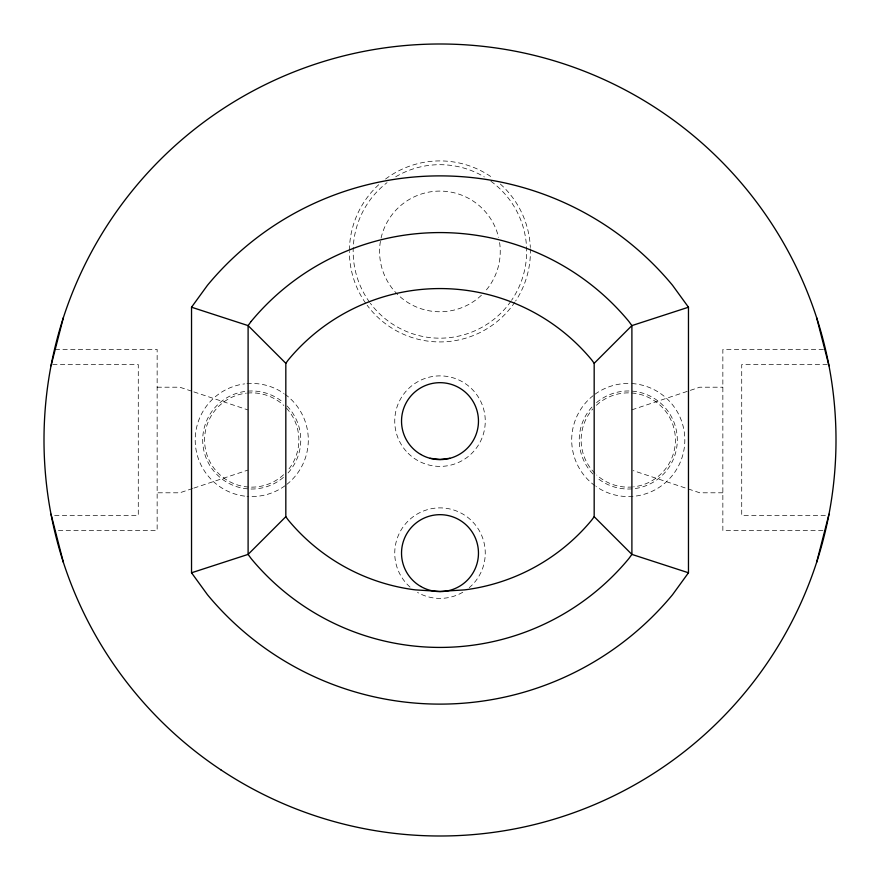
<?xml version="1.0" encoding="UTF-8"?>
<svg xmlns="http://www.w3.org/2000/svg" width="880" height="880" viewBox="0 0 880 880"><rect width="100%" height="100%" fill="white"/><g stroke="black" fill="none" stroke-linecap="round" stroke-linejoin="round"><path stroke-width="0.66" stroke-dasharray="4.4 3.3" d="M192.577 488.532L179.773 492.8L157.146 492.8M193.864 488.103L247.654 470.173M631.895 409.827L699.776 387.2L722.854 387.2M55.198 349.481L157.146 349.481L157.146 530.519L56.562 530.519M823.438 349.481L722.854 349.481L722.854 530.519L824.802 530.519M52.69 364.573L138.281 364.573L138.281 515.427L52.69 515.427M827.31 364.573L741.719 364.573L741.719 515.427L827.31 515.427M157.146 387.2L179.773 387.2L192.577 391.468M722.854 492.8L699.776 492.8L633.171 470.602M193.864 391.897L247.654 409.827M596.398 405.273A47.146 47.146 0 0 1 671.154 420.42A47.146 47.146 0 0 1 633.644 486.838M632.368 486.97A47.146 47.146 0 0 1 596.739 475.046M594.88 473.275A47.146 47.146 0 0 1 592.801 408.947M530.387 248.809A90.519 90.519 0 0 1 515.658 300.96M514.932 302.06A90.519 90.519 0 0 1 367.147 305.261M365.618 303.149A90.519 90.519 0 0 1 349.393 251.438M349.404 250.129A90.519 90.519 0 0 1 379.456 184.052M385.55 179.047A90.519 90.519 0 0 1 493.218 178.277M500.346 184.052A90.519 90.519 0 0 1 530.332 247.489M490.897 181.247A86.746 86.746 0 0 1 511.577 300.278M510.84 301.356A86.746 86.746 0 0 1 370.337 303.248M369.567 302.192A86.746 86.746 0 0 1 387.035 182.655M395.703 176.792A86.746 86.746 0 0 1 484.341 176.935M286.451 408.122A47.146 47.146 0 0 1 287.067 471.207M283.613 474.727A47.146 47.146 0 0 1 249.711 487.102M248.49 487.036A47.146 47.146 0 0 1 246.345 393.162M247.577 393.041A47.146 47.146 0 0 1 283.844 405.493M499.587 242.517A60.346 60.346 0 0 1 485.078 291.434M481.415 295.229A60.346 60.346 0 0 1 389.565 284.691A60.346 60.346 0 0 1 415.888 196.075A60.346 60.346 0 0 1 498.597 237.391M631.829 383.537A56.573 56.573 0 0 1 635.36 496.122M633.006 496.375A56.573 56.573 0 0 1 595.98 486.453M595.023 485.771A56.573 56.573 0 0 1 593.131 395.659M595.023 394.229A56.573 56.573 0 0 1 630.641 383.482M596.552 402.622A49.027 49.027 0 0 1 663.872 406.285A49.027 49.027 0 0 1 663.872 473.715A49.027 49.027 0 0 1 596.552 477.378M592.955 474.012A49.027 49.027 0 0 1 592.955 405.988M284.977 394.229A56.573 56.573 0 0 1 286.869 484.341M284.977 485.771A56.573 56.573 0 0 1 246.994 496.375M244.64 496.122A56.573 56.573 0 0 1 244.64 383.878M246.994 383.625A56.573 56.573 0 0 1 284.02 393.547M287.045 405.988A49.027 49.027 0 0 1 287.045 474.012M283.448 477.378A49.027 49.027 0 0 1 216.128 473.715A49.027 49.027 0 0 1 216.128 406.285A49.027 49.027 0 0 1 283.448 402.622M410.047 587.07A45.254 45.254 0 0 1 407.561 521.587A45.254 45.254 0 0 1 473.088 522.258A45.254 45.254 0 0 1 469.249 587.675M462.792 592.24A45.254 45.254 0 0 1 417.538 592.438M408.133 453.277A45.254 45.254 0 0 0 483.769 432.663A45.254 45.254 0 0 0 428.098 377.476A45.254 45.254 0 0 0 408.133 453.277"/><path stroke-width="1.32" d="M51.018 365.794L63.382 317.625M816.618 562.375L828.982 514.206M191.532 307.219L207.438 285.318A301.829 301.829 0 0 1 672.562 285.318L688.468 307.219L688.468 572.781L672.562 594.682A301.829 301.829 0 0 1 207.438 594.682L191.532 572.781L191.532 307.219L248.105 325.6L285.824 363.308L285.824 516.692L288.233 520.014A196.966 196.966 0 0 0 415.316 589.875L440 591.437L464.684 589.875A196.966 196.966 0 0 0 591.767 520.014L594.176 516.692L594.176 363.308L591.767 359.986A196.966 196.966 0 0 0 288.233 359.986L285.824 363.308M285.824 516.692L248.105 554.4L191.532 572.781M594.176 363.308L631.895 325.6L688.468 307.219M449.955 458.304L440 459.437L430.045 458.304M688.468 572.781L631.895 554.4L594.176 516.692M816.618 317.625L828.982 365.794M51.018 514.206L63.382 562.375M251.119 321.453L248.105 325.6L248.105 554.4L251.119 558.547A245.146 245.146 0 0 0 628.881 558.547L631.895 554.4L631.895 325.6L628.881 321.453A245.146 245.146 0 0 0 251.119 321.453M220.858 769.835A396 396 0 0 0 835.219 464.86A396 396 0 0 0 263.923 85.294A396 396 0 0 0 220.858 769.835M420.761 586.454A38.467 38.467 0 0 0 478.467 553.146A38.467 38.467 0 0 0 420.761 519.827A38.467 38.467 0 0 0 420.761 586.454M420.761 454.454A38.467 38.467 0 0 0 478.467 421.146A38.467 38.467 0 0 0 420.761 387.827A38.467 38.467 0 0 0 420.761 454.454"/></g></svg>
